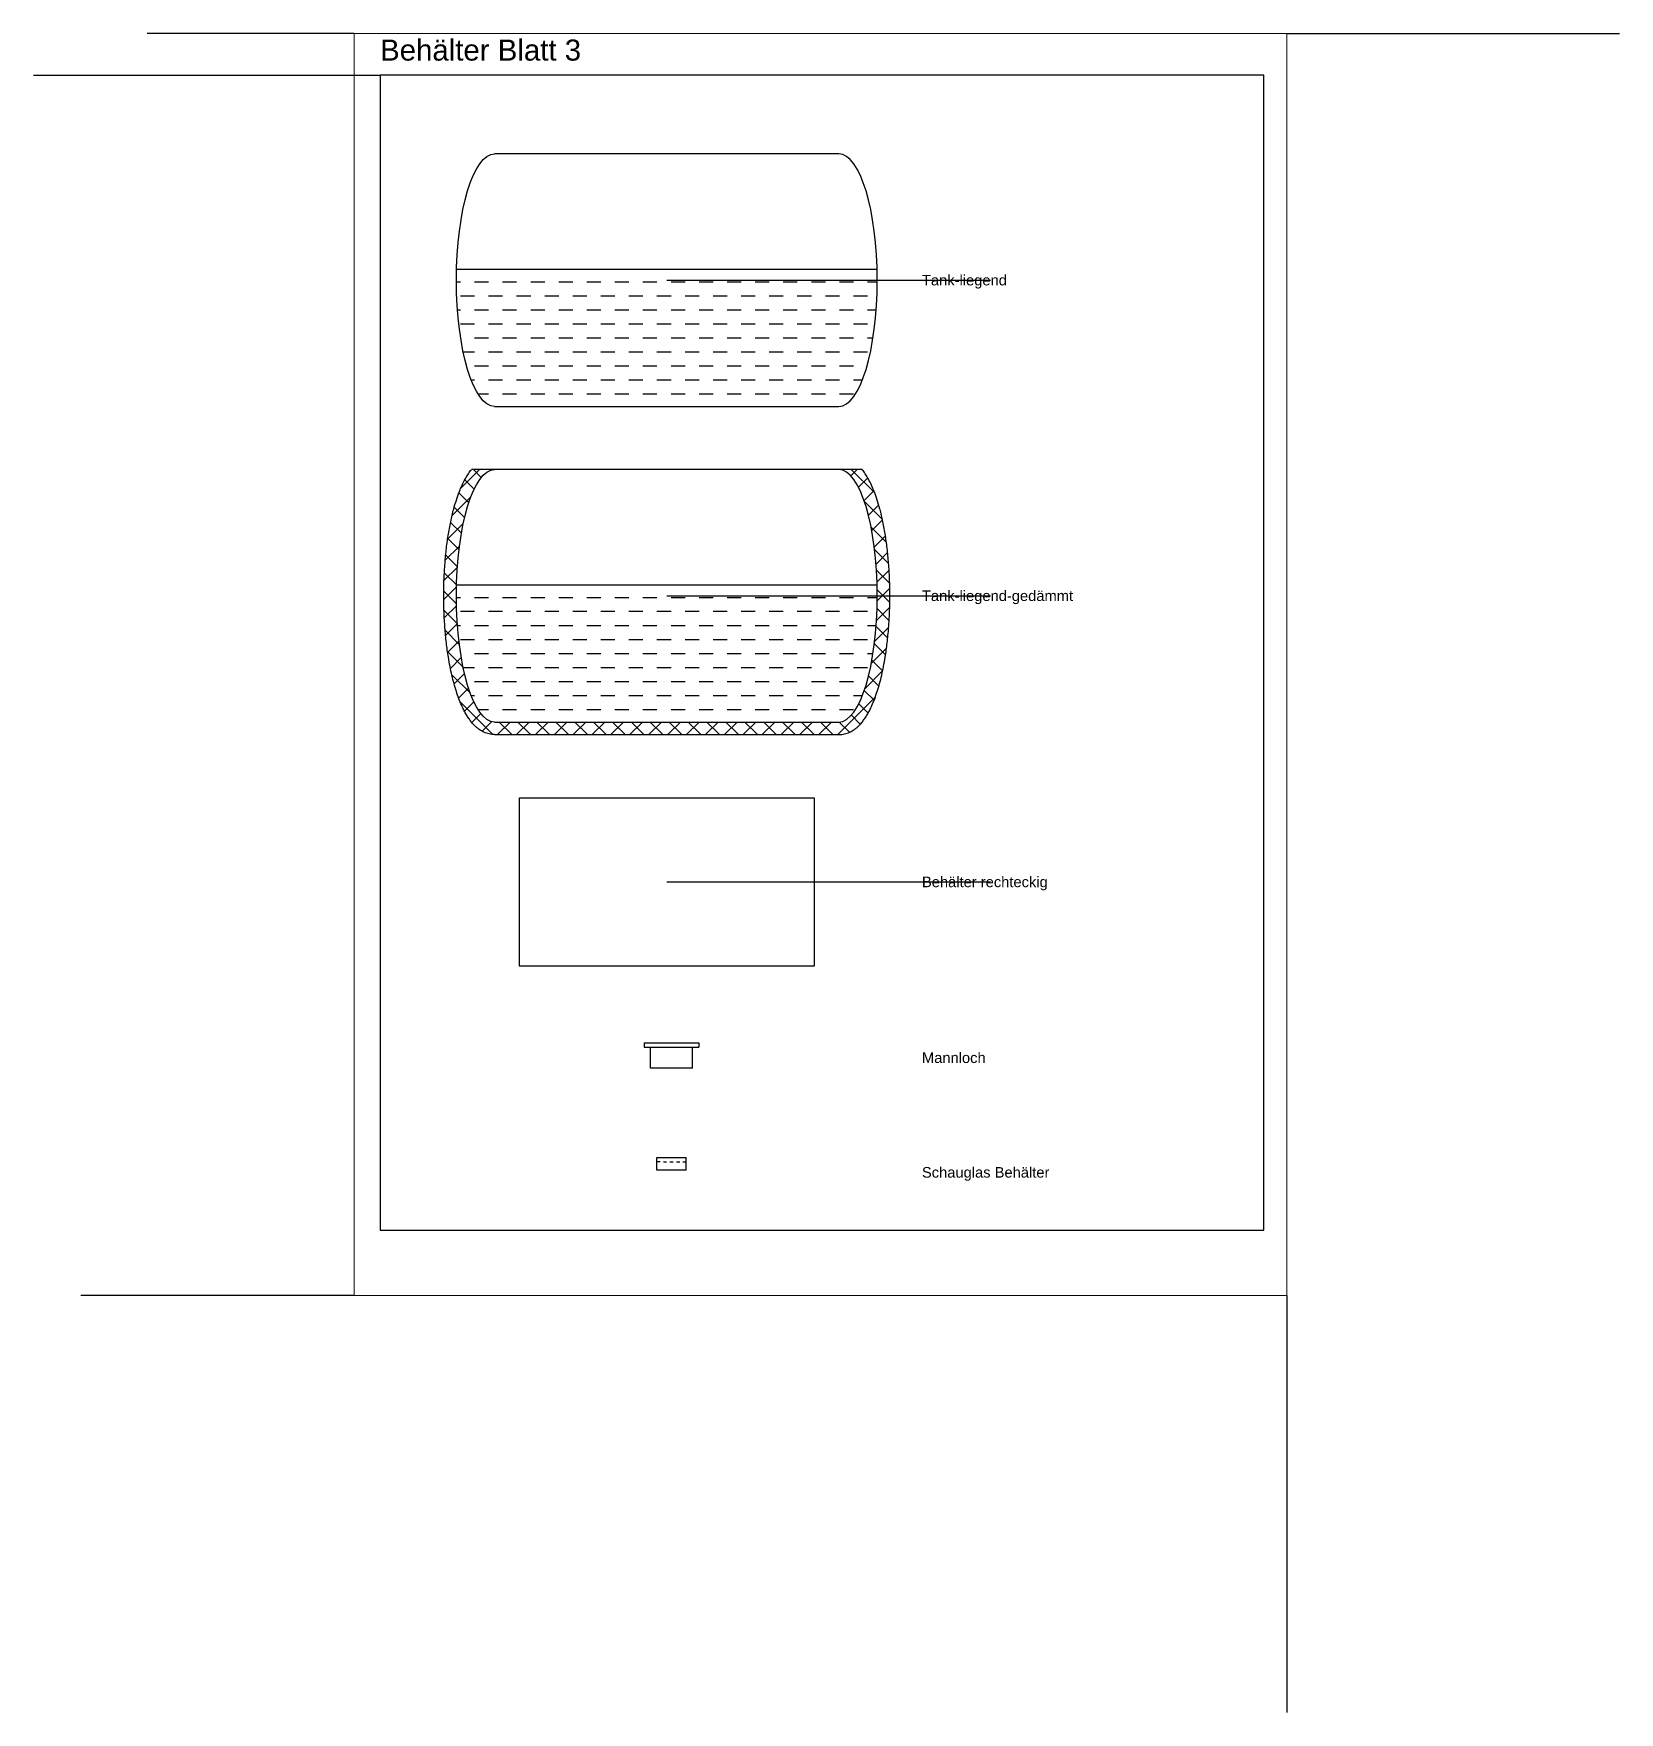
# Paper-space layout 'Blatt 3' of a CAD drawing. Header units: millimetres. Extents: x 837 to 1194, y 1 to 379.
# The model-space entities are those that its viewports show. They can reach past a viewport. Long polylines and large blocks are cut down to what shows.
import ezdxf
from ezdxf.enums import TextEntityAlignment as Align

# ---------------------------------------------------------------- set-up
doc = ezdxf.new("R2010")
doc.units = ezdxf.units.MM
doc.layers.add('Z_Format', color=7, linetype='Continuous', plot=False)
doc.styles.get("Standard").update_dxf_attribs({"font": 'arial.ttf'})

# ---------------------------------------------------------------- blocks, each defined once
blk = doc.blocks.new('Mannloch')
for p, q in [((-325, 300), (325, 300)), ((-325, 300), (-325, 250)), ((-325, 250), (325, 250)), ((-250, 0), (-250, 250)), ((250, 0), (250, 250)), ((325, 300), (325, 250)), ((250, 0), (-250, 0))]:
    blk.add_line(p, q)
blk = doc.blocks.new('Tank-liegend')
for p, q in [((2045, 1500), (-2045, 1500)), ((-2498, 130), (2498, 130)), ((-2500, -19), (-2450, -19)), ((-2450, -185), (-2284, -185)), ((-2284, -19), (-2117, -19)), ((-2117, -185), (-1950, -185)), ((-1950, -19), (-1784, -19)), ((-1784, -185), (-1617, -185)), ((-1617, -19), (-1450, -19)), ((-1450, -185), (-1283, -185)), ((-1283, -19), (-1117, -19)), ((-1117, -185), (-950, -185)), ((-950, -19), (-783, -19)), ((-783, -185), (-617, -185)), ((-617, -19), (-450, -19)), ((-450, -185), (-283, -185)), ((-283, -19), (-117, -19)), ((-117, -185), (50, -185)), ((50, -19), (217, -19)), ((217, -185), (383, -185)), ((383, -19), (550, -19)), ((550, -185), (717, -185)), ((717, -19), (883, -19)), ((883, -185), (1050, -185)), ((1050, -19), (1217, -19)), ((1217, -185), (1384, -185)), ((1384, -19), (1550, -19)), ((1550, -185), (1717, -185)), ((1717, -19), (1884, -19)), ((1884, -185), (2050, -185)), ((2050, -19), (2217, -19)), ((2217, -185), (2384, -185)), ((2384, -19), (2500, -19)), ((-2487, -352), (-2450, -352)), ((-2284, -352), (-2117, -352)), ((-1950, -352), (-1784, -352)), ((-1617, -352), (-1450, -352)), ((-1283, -352), (-1117, -352)), ((-950, -352), (-783, -352)), ((-617, -352), (-450, -352)), ((-283, -352), (-117, -352)), ((50, -352), (217, -352)), ((383, -352), (550, -352)), ((717, -352), (883, -352)), ((1050, -352), (1217, -352)), ((1384, -352), (1550, -352)), ((1717, -352), (1884, -352)), ((2050, -352), (2217, -352)), ((2384, -352), (2487, -352)), ((-2450, -519), (-2284, -519)), ((-2117, -519), (-1950, -519)), ((-1784, -519), (-1617, -519)), ((-1450, -519), (-1283, -519)), ((-1117, -519), (-950, -519)), ((-783, -519), (-617, -519)), ((-450, -519), (-283, -519)), ((-117, -519), (50, -519)), ((217, -519), (383, -519)), ((550, -519), (717, -519)), ((883, -519), (1050, -519)), ((1217, -519), (1384, -519)), ((1550, -519), (1717, -519)), ((1884, -519), (2050, -519)), ((2217, -519), (2384, -519)), ((-2284, -685), (-2117, -685)), ((-1950, -685), (-1784, -685)), ((-1617, -685), (-1450, -685)), ((-1283, -685), (-1117, -685)), ((-950, -685), (-783, -685)), ((-617, -685), (-450, -685)), ((-283, -685), (-117, -685)), ((50, -685), (217, -685)), ((383, -685), (550, -685)), ((717, -685), (883, -685)), ((1050, -685), (1217, -685)), ((1384, -685), (1550, -685)), ((1717, -685), (1884, -685)), ((2050, -685), (2217, -685)), ((2384, -685), (2450, -685)), ((-2419, -852), (-2284, -852)), ((-2117, -852), (-1950, -852)), ((-1784, -852), (-1617, -852)), ((-1450, -852), (-1283, -852)), ((-1117, -852), (-950, -852)), ((-783, -852), (-617, -852)), ((-450, -852), (-283, -852)), ((-117, -852), (50, -852)), ((217, -852), (383, -852)), ((550, -852), (717, -852)), ((883, -852), (1050, -852)), ((1217, -852), (1384, -852)), ((1550, -852), (1717, -852)), ((1884, -852), (2050, -852)), ((2217, -852), (2384, -852)), ((-2324, -1186), (-2284, -1186)), ((-2284, -1019), (-2117, -1019)), ((-2117, -1186), (-1950, -1186)), ((-1950, -1019), (-1784, -1019)), ((-1784, -1186), (-1617, -1186)), ((-1617, -1019), (-1450, -1019)), ((-1450, -1186), (-1283, -1186)), ((-1283, -1019), (-1117, -1019)), ((-1117, -1186), (-950, -1186)), ((-950, -1019), (-783, -1019)), ((-783, -1186), (-617, -1186)), ((-617, -1019), (-450, -1019)), ((-450, -1186), (-283, -1186)), ((-283, -1019), (-117, -1019)), ((-117, -1186), (50, -1186)), ((50, -1019), (217, -1019)), ((217, -1186), (383, -1186)), ((383, -1019), (550, -1019)), ((550, -1186), (717, -1186)), ((717, -1019), (883, -1019)), ((883, -1186), (1050, -1186)), ((1050, -1019), (1217, -1019)), ((1217, -1186), (1384, -1186)), ((1384, -1019), (1550, -1019)), ((1550, -1186), (1717, -1186)), ((1717, -1019), (1884, -1019)), ((1884, -1186), (2050, -1186)), ((2050, -1019), (2217, -1019)), ((2217, -1186), (2324, -1186)), ((-2242, -1352), (-2117, -1352)), ((-1950, -1352), (-1784, -1352)), ((-1617, -1352), (-1450, -1352)), ((-1283, -1352), (-1117, -1352)), ((-950, -1352), (-783, -1352)), ((-617, -1352), (-450, -1352)), ((-283, -1352), (-117, -1352)), ((50, -1352), (217, -1352)), ((383, -1352), (550, -1352)), ((717, -1352), (883, -1352)), ((1050, -1352), (1217, -1352)), ((1384, -1352), (1550, -1352)), ((1717, -1352), (1884, -1352)), ((2050, -1352), (2217, -1352))]:
    blk.add_line(p, q)
blk.add_lwpolyline([(-2045, -1500), (2045, -1500)])
at = {"extrusion": (0, 0, -1)}
blk.add_ellipse((-2045, 0), major_axis=(0, 1500), ratio=0.303135, start_param=3.141633, end_param=6.283189, dxfattribs=at)
blk.add_ellipse((2045, 0), major_axis=(0, 1500), ratio=0.303135, start_param=3.141629, end_param=6.283189)
blk = doc.blocks.new('Tank-liegend-gedämmt')
for p, q in [((-2447, 1280), (-2227, 1500)), ((2321, 1500), (-2321, 1500)), ((-2204, 1406), (-2298, 1500)), ((-2071, 1498), (-2074, 1500)), ((2188, 1425), (2263, 1500)), ((2471, 1221), (2192, 1500)), ((2277, 1290), (2388, 1401)), ((-2353, 1105), (-2470, 1223)), ((-2289, 1266), (-2401, 1378)), ((2344, 1132), (2460, 1248)), ((-2551, 952), (-2328, 1175)), ((-2402, 930), (-2525, 1053)), ((2561, 906), (2348, 1120)), ((2395, 959), (2517, 1081)), ((-2603, 675), (-2418, 860)), ((-2440, 744), (-2569, 872)), ((2609, 634), (2427, 816)), ((2435, 774), (2562, 901)), ((-2469, 548), (-2602, 681)), ((2465, 579), (2597, 712)), ((-2632, 421), (-2463, 590)), ((-2488, 343), (-2627, 482)), ((2635, 383), (2468, 550)), ((2486, 376), (2623, 513)), ((-2647, 182), (-2488, 341)), ((-2498, 129), (-2643, 273)), ((2648, 146), (2491, 303)), ((2497, 163), (2641, 306)), ((-2650, -45), (-2499, 106)), ((-2499, -95), (-2650, 56)), ((-2498, 130), (2498, 130)), ((2500, -59), (2649, 90)), ((2649, -80), (2500, 70)), ((-2489, -330), (-2647, -172)), ((-2643, -263), (-2499, -118)), ((-2500, -19), (-2450, -19)), ((-2450, -185), (-2284, -185)), ((-2284, -19), (-2117, -19)), ((-2117, -185), (-1950, -185)), ((-1950, -19), (-1784, -19)), ((-1784, -185), (-1617, -185)), ((-1617, -19), (-1450, -19)), ((-1450, -185), (-1283, -185)), ((-1283, -19), (-1117, -19)), ((-1117, -185), (-950, -185)), ((-950, -19), (-783, -19)), ((-783, -185), (-617, -185)), ((-617, -19), (-450, -19)), ((-450, -185), (-283, -185)), ((-283, -19), (-117, -19)), ((-117, -185), (50, -185)), ((50, -19), (217, -19)), ((217, -185), (383, -185)), ((383, -19), (550, -19)), ((550, -185), (717, -185)), ((717, -19), (883, -19)), ((883, -185), (1050, -185)), ((1050, -19), (1217, -19)), ((1217, -185), (1384, -185)), ((1384, -19), (1550, -19)), ((1550, -185), (1717, -185)), ((1717, -19), (1884, -19)), ((1884, -185), (2050, -185)), ((2050, -19), (2217, -19)), ((2217, -185), (2384, -185)), ((2384, -19), (2500, -19)), ((2491, -292), (2648, -135)), ((2641, -296), (2498, -153)), ((-2628, -472), (-2489, -333)), ((-2487, -352), (-2450, -352)), ((-2284, -352), (-2117, -352)), ((-1950, -352), (-1784, -352)), ((-1617, -352), (-1450, -352)), ((-1283, -352), (-1117, -352)), ((-950, -352), (-783, -352)), ((-617, -352), (-450, -352)), ((-283, -352), (-117, -352)), ((50, -352), (217, -352)), ((383, -352), (550, -352)), ((717, -352), (883, -352)), ((1050, -352), (1217, -352)), ((1384, -352), (1550, -352)), ((1717, -352), (1884, -352)), ((2050, -352), (2217, -352)), ((2384, -352), (2487, -352)), ((2470, -538), (2636, -372)), ((2624, -504), (2486, -366)), ((-2465, -578), (-2633, -410)), ((-2603, -672), (-2470, -538)), ((-2450, -519), (-2284, -519)), ((-2117, -519), (-1950, -519)), ((-1784, -519), (-1617, -519)), ((-1450, -519), (-1283, -519)), ((-1117, -519), (-950, -519)), ((-783, -519), (-617, -519)), ((-450, -519), (-283, -519)), ((-117, -519), (50, -519)), ((217, -519), (383, -519)), ((550, -519), (717, -519)), ((883, -519), (1050, -519)), ((1217, -519), (1384, -519)), ((1550, -519), (1717, -519)), ((1884, -519), (2050, -519)), ((2217, -519), (2384, -519)), ((2599, -703), (2466, -570)), ((-2421, -847), (-2605, -663)), ((-2570, -864), (-2442, -735)), ((-2284, -685), (-2117, -685)), ((-1950, -685), (-1784, -685)), ((-1617, -685), (-1450, -685)), ((-1283, -685), (-1117, -685)), ((-950, -685), (-783, -685)), ((-617, -685), (-450, -685)), ((-283, -685), (-117, -685)), ((50, -685), (217, -685)), ((383, -685), (550, -685)), ((717, -685), (883, -685)), ((1050, -685), (1217, -685)), ((1384, -685), (1550, -685)), ((1717, -685), (1884, -685)), ((2050, -685), (2217, -685)), ((2384, -685), (2450, -685)), ((2429, -803), (2610, -622)), ((2564, -893), (2436, -765)), ((-2334, -1158), (-2554, -938)), ((-2527, -1045), (-2404, -922)), ((-2419, -852), (-2284, -852)), ((-2117, -852), (-1950, -852)), ((-1784, -852), (-1617, -852)), ((-1450, -852), (-1283, -852)), ((-1117, -852), (-950, -852)), ((-783, -852), (-617, -852)), ((-450, -852), (-283, -852)), ((-117, -852), (50, -852)), ((217, -852), (383, -852)), ((550, -852), (717, -852)), ((883, -852), (1050, -852)), ((1217, -852), (1384, -852)), ((1550, -852), (1717, -852)), ((1884, -852), (2050, -852)), ((2217, -852), (2384, -852)), ((2353, -1104), (2564, -893)), ((2520, -1073), (2397, -950)), ((-2473, -1215), (-2355, -1098)), ((-2324, -1186), (-2284, -1186)), ((-2284, -1019), (-2117, -1019)), ((-2117, -1186), (-1950, -1186)), ((-1950, -1019), (-1784, -1019)), ((-1784, -1186), (-1617, -1186)), ((-1617, -1019), (-1450, -1019)), ((-1450, -1186), (-1283, -1186)), ((-1283, -1019), (-1117, -1019)), ((-1117, -1186), (-950, -1186)), ((-950, -1019), (-783, -1019)), ((-783, -1186), (-617, -1186)), ((-617, -1019), (-450, -1019)), ((-450, -1186), (-283, -1186)), ((-283, -1019), (-117, -1019)), ((-117, -1186), (50, -1186)), ((50, -1019), (217, -1019)), ((217, -1186), (383, -1186)), ((383, -1019), (550, -1019)), ((550, -1186), (717, -1186)), ((717, -1019), (883, -1019)), ((883, -1186), (1050, -1186)), ((1050, -1019), (1217, -1019)), ((1217, -1186), (1384, -1186)), ((1384, -1019), (1550, -1019)), ((1550, -1186), (1717, -1186)), ((1717, -1019), (1884, -1019)), ((1884, -1186), (2050, -1186)), ((2050, -1019), (2217, -1019)), ((2217, -1186), (2324, -1186)), ((2463, -1241), (2346, -1124)), ((-2068, -1649), (-2455, -1262)), ((-2404, -1371), (-2292, -1259)), ((-2242, -1352), (-2117, -1352)), ((-1950, -1352), (-1784, -1352)), ((-1617, -1352), (-1450, -1352)), ((-1283, -1352), (-1117, -1352)), ((-950, -1352), (-783, -1352)), ((-617, -1352), (-450, -1352)), ((-283, -1352), (-117, -1352)), ((50, -1352), (217, -1352)), ((383, -1352), (550, -1352)), ((717, -1352), (883, -1352)), ((1050, -1352), (1217, -1352)), ((1384, -1352), (1550, -1352)), ((1717, -1352), (1884, -1352)), ((2031, -1650), (2477, -1204)), ((2050, -1352), (2217, -1352)), ((2392, -1394), (2281, -1283)), ((-2315, -1507), (-2209, -1400)), ((-2194, -1610), (-2080, -1496)), ((-2010, -1650), (-1860, -1500)), ((-1842, -1650), (-1992, -1500)), ((-1785, -1650), (-1635, -1500)), ((-1618, -1650), (-1768, -1500)), ((-1561, -1650), (-1411, -1500)), ((-1393, -1650), (-1543, -1500)), ((-1336, -1650), (-1186, -1500)), ((-1169, -1650), (-1319, -1500)), ((-1112, -1650), (-962, -1500)), ((-944, -1650), (-1094, -1500)), ((-887, -1650), (-737, -1500)), ((-720, -1650), (-870, -1500)), ((-663, -1650), (-513, -1500)), ((-495, -1650), (-645, -1500)), ((-438, -1650), (-288, -1500)), ((-271, -1650), (-421, -1500)), ((-214, -1650), (-64, -1500)), ((-46, -1650), (-196, -1500)), ((11, -1650), (161, -1500)), ((178, -1650), (28, -1500)), ((235, -1650), (385, -1500)), ((403, -1650), (253, -1500)), ((460, -1650), (610, -1500)), ((627, -1650), (477, -1500)), ((684, -1650), (834, -1500)), ((852, -1650), (702, -1500)), ((909, -1650), (1059, -1500)), ((1076, -1650), (926, -1500)), ((1133, -1650), (1283, -1500)), ((1301, -1650), (1151, -1500)), ((1358, -1650), (1508, -1500)), ((1525, -1650), (1375, -1500)), ((1582, -1650), (1732, -1500)), ((1750, -1650), (1600, -1500)), ((1807, -1650), (1957, -1500)), ((1974, -1650), (1824, -1500)), ((2171, -1622), (2049, -1500)), ((2299, -1525), (2193, -1419))]:
    blk.add_line(p, q)
for points in [[(-2045, -1500), (2045, -1500)], [(-2045, -1650), (2045, -1650)]]:
    blk.add_lwpolyline(points)
at = {"extrusion": (0, 0, -1)}
blk.add_ellipse((-2045, 0), major_axis=(0, 1500), ratio=0.303135, start_param=3.141633, end_param=6.283189, dxfattribs=at)
blk.add_ellipse((2045, 0), major_axis=(0, 1500), ratio=0.303135, start_param=3.141629, end_param=6.283189)
for points, knots in [([(-2045, -1650), (-2057, -1650), (-2068, -1649), (-2090, -1647), (-2101, -1645), (-2123, -1640), (-2133, -1637), (-2154, -1629), (-2164, -1625), (-2184, -1616), (-2193, -1611), (-2211, -1600), (-2220, -1594), (-2237, -1582), (-2246, -1575), (-2262, -1562), (-2270, -1555), (-2285, -1540), (-2292, -1533), (-2310, -1513), (-2321, -1500), (-2341, -1474), (-2350, -1461), (-2369, -1432), (-2378, -1418), (-2396, -1387), (-2404, -1371), (-2421, -1339), (-2429, -1322), (-2448, -1279), (-2459, -1252), (-2480, -1196), (-2490, -1167), (-2510, -1107), (-2519, -1076), (-2537, -1012), (-2545, -979), (-2561, -910), (-2568, -876), (-2582, -804), (-2588, -767), (-2604, -674), (-2612, -617), (-2625, -500), (-2631, -440), (-2640, -319), (-2644, -257), (-2649, -133), (-2650, -71), (-2650, 54), (-2649, 116), (-2645, 240), (-2641, 302), (-2632, 424), (-2627, 484), (-2614, 601), (-2606, 659), (-2588, 771), (-2578, 825), (-2556, 930), (-2545, 981), (-2522, 1067), (-2511, 1103), (-2489, 1172), (-2477, 1205), (-2454, 1264), (-2444, 1289), (-2421, 1339), (-2409, 1362), (-2387, 1403), (-2376, 1421), (-2355, 1455), (-2343, 1471), (-2328, 1491), (-2324, 1496), (-2321, 1500)], [3.141633, 3.141633, 3.141633, 3.141633, 3.177196, 3.177196, 3.21276, 3.21276, 3.248324, 3.248324, 3.283888, 3.283888, 3.319452, 3.319452, 3.355015, 3.355015, 3.390579, 3.390579, 3.426143, 3.426143, 3.461707, 3.461707, 3.516461, 3.516461, 3.571215, 3.571215, 3.62597, 3.62597, 3.680724, 3.680724, 3.735478, 3.735478, 3.8166, 3.8166, 3.897722, 3.897722, 3.978844, 3.978844, 4.059966, 4.059966, 4.141088, 4.141088, 4.22221, 4.22221, 4.343379, 4.343379, 4.464548, 4.464548, 4.585718, 4.585718, 4.706887, 4.706887, 4.828056, 4.828056, 4.949226, 4.949226, 5.070395, 5.070395, 5.191565, 5.191565, 5.312734, 5.312734, 5.433903, 5.433903, 5.527408, 5.527408, 5.620913, 5.620913, 5.699259, 5.699259, 5.777606, 5.777606, 5.842361, 5.842361, 5.907115, 5.907115, 5.926145, 5.926145, 5.926145, 5.926145]), ([(2045, -1650), (2057, -1650), (2068, -1649), (2090, -1647), (2101, -1645), (2123, -1640), (2133, -1637), (2154, -1629), (2164, -1625), (2184, -1616), (2193, -1611), (2211, -1600), (2220, -1594), (2237, -1582), (2246, -1575), (2262, -1562), (2270, -1555), (2285, -1540), (2292, -1533), (2310, -1513), (2321, -1500), (2341, -1474), (2350, -1461), (2369, -1432), (2378, -1418), (2396, -1387), (2404, -1371), (2421, -1339), (2429, -1322), (2448, -1279), (2459, -1252), (2480, -1196), (2490, -1167), (2510, -1107), (2519, -1076), (2537, -1012), (2545, -979), (2561, -910), (2568, -876), (2582, -804), (2588, -767), (2604, -674), (2611, -617), (2625, -500), (2631, -440), (2640, -319), (2644, -257), (2649, -133), (2650, -71), (2650, 54), (2649, 116), (2645, 240), (2641, 302), (2632, 424), (2627, 484), (2614, 601), (2606, 659), (2588, 771), (2578, 825), (2556, 930), (2545, 981), (2522, 1067), (2511, 1103), (2489, 1172), (2477, 1205), (2454, 1264), (2444, 1289), (2421, 1339), (2409, 1362), (2387, 1403), (2376, 1421), (2355, 1455), (2343, 1471), (2328, 1491), (2324, 1496), (2321, 1500)], [3.141629, 3.141629, 3.141629, 3.141629, 3.177193, 3.177193, 3.212756, 3.212756, 3.24832, 3.24832, 3.283884, 3.283884, 3.319448, 3.319448, 3.355011, 3.355011, 3.390575, 3.390575, 3.426139, 3.426139, 3.461703, 3.461703, 3.516456, 3.516456, 3.57121, 3.57121, 3.625964, 3.625964, 3.680718, 3.680718, 3.735472, 3.735472, 3.816593, 3.816593, 3.897715, 3.897715, 3.978836, 3.978836, 4.059957, 4.059957, 4.141079, 4.141079, 4.2222, 4.2222, 4.343368, 4.343368, 4.464537, 4.464537, 4.585706, 4.585706, 4.706874, 4.706874, 4.828043, 4.828043, 4.949211, 4.949211, 5.07038, 5.07038, 5.191548, 5.191548, 5.312717, 5.312717, 5.433886, 5.433886, 5.527392, 5.527392, 5.620898, 5.620898, 5.699246, 5.699246, 5.777594, 5.777594, 5.842349, 5.842349, 5.907105, 5.907105, 5.926145, 5.926145, 5.926145, 5.926145])]:
    blk.add_open_spline(points, degree=3, knots=knots)
blk = doc.blocks.new('Schauglas Behälter')
for p, q in [((-175, 0), (-175, 150)), ((-175, 150), (175, 150)), ((-136, 100), (-175, 100)), ((175, 0), (-175, 0)), ((-97, 100), (-58, 100)), ((-19, 100), (19, 100)), ((58, 100), (97, 100)), ((136, 100), (175, 100)), ((175, 0), (175, 150))]:
    blk.add_line(p, q)
blk = doc.blocks.new('Behälter rechteckig')
blk.add_lwpolyline([(-1750, 1000), (1750, 1000), (1750, -1000), (-1750, -1000)], close=True)

msp = doc.modelspace()

# ---------------------------------------------------------------- linework, layer by layer
for p, q in [((9206, -26180), (13051, -26180)), ((9206, -29930), (13051, -29930)), ((9206, -33330), (13051, -33330))]:
    msp.add_line(p, q)
msp.add_lwpolyline([(5800, -23746), (5800, -37466), (16300, -37466), (16300, -23746), (5800, -23746)])

# ---------------------------------------------------------------- block references
for name, p in [('Tank-liegend', (9206, -26180)), ('Tank-liegend-gedämmt', (9206, -29930)), ('Behälter rechteckig', (9206, -33330)), ('Mannloch', (9262, -35544)), ('Schauglas Behälter', (9262, -36756))]:
    msp.add_blockref(name, p)

# ---------------------------------------------------------------- texts
at = {"color": 7}
for s, p in [('Tank-liegend', (12237, -26180)), ('Tank-liegend-gedämmt', (12237, -29930)), ('Behälter rechteckig', (12237, -33330)), ('Mannloch', (12237, -35419)), ('Schauglas Behälter', (12237, -36781))]:
    msp.add_text(s, height=125, dxfattribs=at).set_placement(p, align=Align.MIDDLE_LEFT)
at = {"insert": (5800, -23448), "char_height": 250, "attachment_point": 4}
msp.add_mtext_dynamic_manual_height_columns('Behälter Blatt 3', width=4100.87, gutter_width=12.5, heights=[0], dxfattribs=at)

psp = doc.layouts.new('Blatt 3')

# ---------------------------------------------------------------- linework, layer by layer
at = {"layer": 'Z_Format'}
for p, q in [((908.75, 379), (862.16, 379)), ((1118.75, 379), (1193.65, 379)), ((914.63, 369.6), (836.61, 369.6)), ((908.75, 94.84), (847.27, 94.84)), ((1118.75, 94.84), (1118.75, 0.96))]:
    psp.add_line(p, q, dxfattribs=at)

# ---------------------------------------------------------------- viewports
at = {"layer": 'Z_Format', "view_target_point": (-2628, -2975.5)}
psp.add_viewport(center=(1013.75, 236.92), size=(210, 284.164), view_center_point=(13658.38, -27771.86), view_height=14993.941, dxfattribs=at)

doc.saveas('drawing.dxf')
